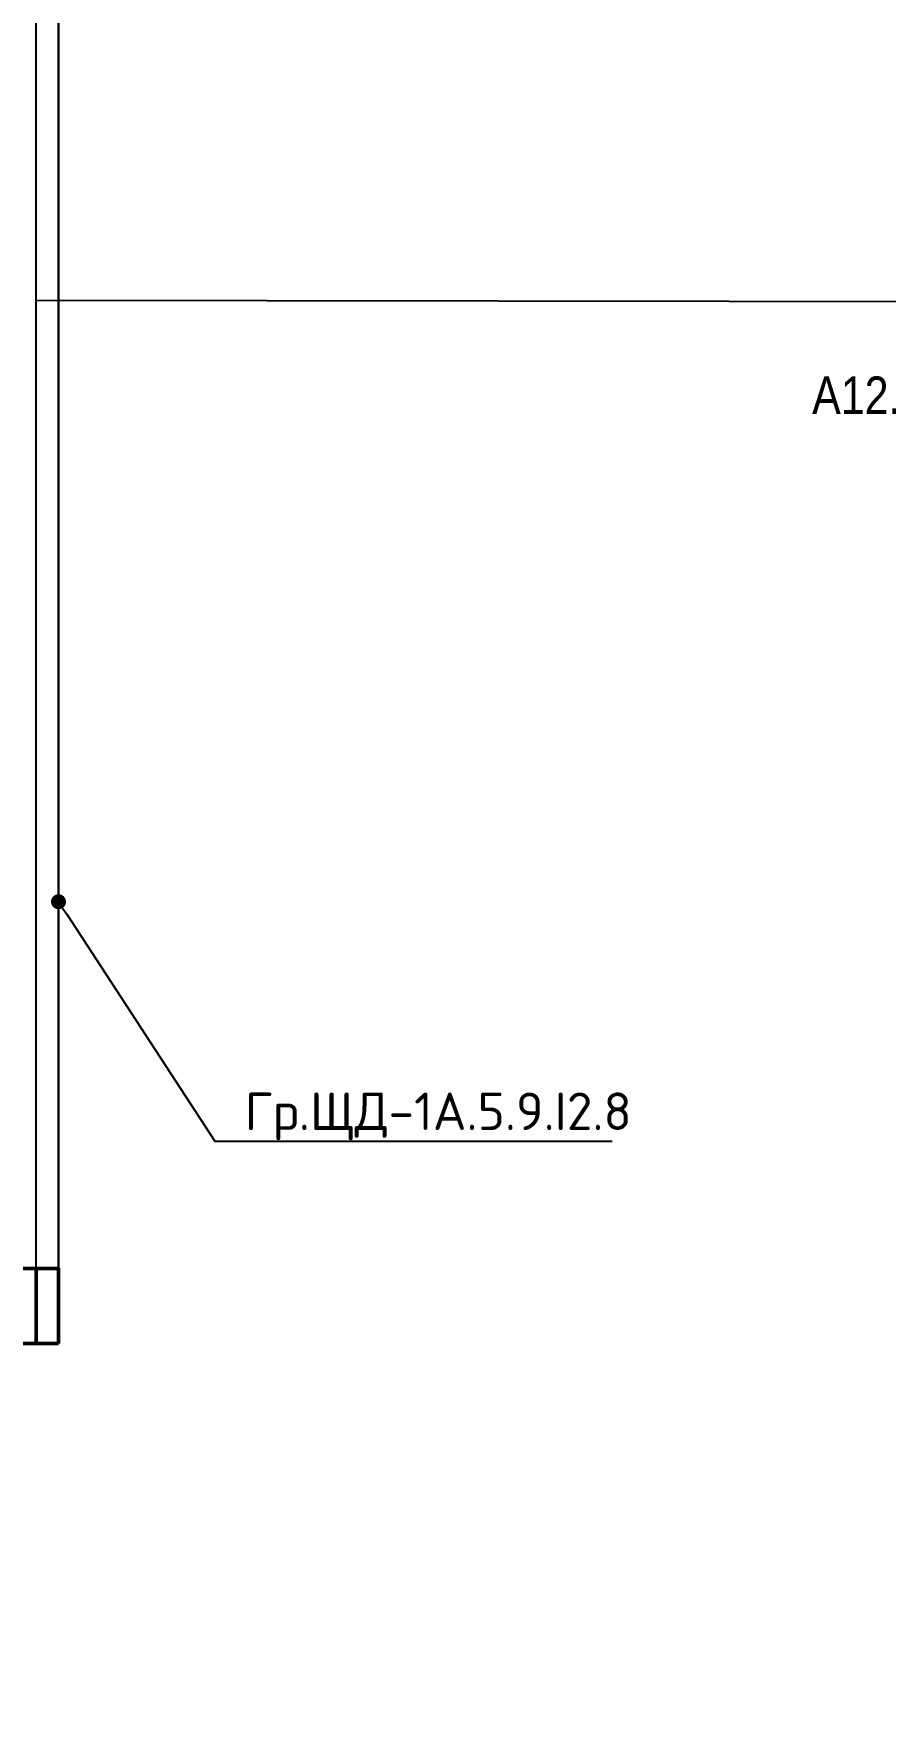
# Model space of a CAD drawing. Header units: millimetres. Extents: x -243740 to 150609, y -473655 to -165121.
# Drawn here: x -149967 to -144292, y -396681 to -385437 of the extents above; entities that cross this region are included whole.
import ezdxf
from ezdxf import colors
from ezdxf.entities.mleader import LeaderData, LeaderLine
from ezdxf.math import Vec2, Vec3

# ---------------------------------------------------------------- set-up
doc = ezdxf.new("R2010")
doc.units = ezdxf.units.MM
for name, color, linetype in [('_HMI', 6, 'Continuous'), ('_Гр.ЩД-1А.5.9.I1.3', 6, 'Continuous'), ('_Гр.ЩД-1А.5.9.I1.4', 6, 'Continuous'), ('_Гр.ЩД-1А.5.9.I1.5', 6, 'Continuous'), ('_Гр.ЩД-1А.5.9.I2.6', 6, 'Continuous'), ('_Гр.ЩД-1А.5.9.I2.7', 6, 'Continuous'), ('_Гр.ЩД-1А.5.9.I2.8', 6, 'Continuous')]:
    doc.layers.add(name, color=color, linetype=linetype)
doc.layers.add('_освещение_dali', color=3, linetype='Continuous', lineweight=50)
doc.layers.add('Освещение', color=5, linetype='Continuous', lineweight=30)
doc.styles.add('Arial Narrow_6', font='ARIALN.TTF', dxfattribs={"height": 193.245432})
doc.styles.add('ISOCPEUR', font='isocpeur.ttf')
doc.linetypes.add('Truba', pattern='A,3e-05,[4,MSH_7,S=1,R=0,X=0,Y=0],-3.022072', length=3.022102)

# ---------------------------------------------------------------- blocks, each defined once
blk = doc.blocks.new('A$C7830629c')
at = {"layer": '_освещение_dali', "linetype": 'Continuous'}
for points in [[(250, -250), (250, 250), (-250, 250), (-250, -250)], [(250, -250), (250, 250), (100, 250), (100, -250)]]:
    blk.add_lwpolyline(points, close=True, dxfattribs=at)
blk = doc.blocks.new('A$Caabd1818')
at = {"layer": 'Освещение', "lineweight": 40, "style": 'Arial Narrow_6'}
blk.add_text('А12.9', height=250, dxfattribs=at).set_placement((-148749, 9551))
blk = doc.blocks.new('_Dot')
at = {"color": 0, "linetype": 'ByBlock', "lineweight": -2}
blk.add_line((-0.5, 0), (-1, 0), dxfattribs=at)
at = {"color": 0, "linetype": 'ByBlock', "const_width": 0.5}
blk.add_lwpolyline([(-0.25, 0, 1), (0.25, 0, 1)], format="xyb", close=True, dxfattribs=at)

msp = doc.modelspace()

# ---------------------------------------------------------------- linework, layer by layer
at = {"layer": '_HMI', "ltscale": 100}
msp.add_lwpolyline([(-104803, -393510), (-104803, -384058), (-149802, -384058), (-149802, -393665)], dxfattribs=at)
at = {"layer": '_Гр.ЩД-1А.5.9.I1.3', "ltscale": 100}
msp.add_lwpolyline([(-149802, -393665), (-149802, -380629), (-96661, -380629), (-96661, -372652), (-145918, -372652), (-145918, -364544), (-96661, -364544), (-96661, -356676), (-145918, -356676)], dxfattribs=at)
at = {"layer": '_Гр.ЩД-1А.5.9.I1.4', "ltscale": 100}
msp.add_lwpolyline([(-149802, -393665), (-149801, -348774), (-96661, -348774), (-96661, -340938), (-145918, -340938), (-145918, -332519), (-96661, -332519), (-96661, -324721), (-145918, -324721), (-145918, -316703), (-96661, -316703)], dxfattribs=at)
at = {"layer": '_Гр.ЩД-1А.5.9.I1.5', "ltscale": 100}
msp.add_lwpolyline([(-149952, -393665), (-149952, -351110), (-89512, -351110), (-89512, -348832), (-46111, -348823), (-46111, -340983), (-87271, -340939), (-87271, -332492), (-46111, -332492), (-46111, -324690), (-87271, -324690), (-87271, -316681), (-46111, -316703)], dxfattribs=at)
at = {"layer": '_Гр.ЩД-1А.5.9.I2.6', "ltscale": 100}
msp.add_lwpolyline([(-149952, -393665), (-149952, -387213), (-143794, -387222)], dxfattribs=at)
at = {"layer": '_Гр.ЩД-1А.5.9.I2.7', "ltscale": 100}
msp.add_lwpolyline([(-149952, -393665), (-149952, -383983), (-111228, -383983)], dxfattribs=at)
at = {"layer": '_Гр.ЩД-1А.5.9.I2.8', "ltscale": 100}
msp.add_lwpolyline([(-149802, -393665), (-149802, -384058), (-105489, -384058)], dxfattribs=at)

# ---------------------------------------------------------------- block references
at = {"color": 3, "lineweight": 50, "ltscale": 100}
msp.add_blockref('A$C7830629c', (-150052, -393915), dxfattribs=at)
at = {"layer": 'Defpoints', "linetype": 'Truba', "ltscale": 100}
msp.add_blockref('A$Caabd1818', (3970, -397522), dxfattribs=at)

# ---------------------------------------------------------------- leaders
at = {"layer": '_Гр.ЩД-1А.5.9.I2.8', "ltscale": 100}
ml = msp.add_multileader_mtext('Standard', dxfattribs=at)
ml.set_content('Гр.ЩД-1А.5.9.I2.8', color=256, style='ISOCPEUR')
ml.set_leader_properties()
ml.set_arrow_properties(name='DOT')
ml.build(insert=Vec2(0, 0))
ml.multileader.update_dxf_attribs({"has_dogleg": 0, "text_left_attachment_type": 6, "text_right_attachment_type": 6, "arrow_head_size": 100})
ctx = ml.context
ctx.base_point, ctx.char_height, ctx.arrow_head_size, ctx.landing_gap_size, ctx.plane_origin = Vec3(-148761, -392817), 250, 100, 200, Vec3(-66252, -267719)
ctx.left_attachment, ctx.right_attachment = 6, 6
notes = []
notes.append((ctx, [(0, (1, 1, 0), (-148769, -392817), (1, 0), 8, [(1, [(-149802, -391221)], 0, [])])]))
ctx.mtext.insert, ctx.mtext.width, ctx.mtext.flow_direction = Vec3(-148561, -392492), 2425, 5
for ctx, leaders in notes:
    for number, flags, end, landing, length, lines in leaders:
        leader = LeaderData()
        leader.index, (leader.has_last_leader_line, leader.has_dogleg_vector, leader.attachment_direction) = number, flags
        leader.last_leader_point, leader.dogleg_vector, leader.dogleg_length = Vec3(end), Vec3(landing), length
        for number, points, colour, breaks in lines:
            line = LeaderLine()
            line.index, line.vertices, line.color, line.breaks = number, Vec3.list(points), colors.encode_raw_color(colour), breaks
            leader.lines.append(line)
        ctx.leaders.append(leader)

doc.saveas('drawing.dxf')
